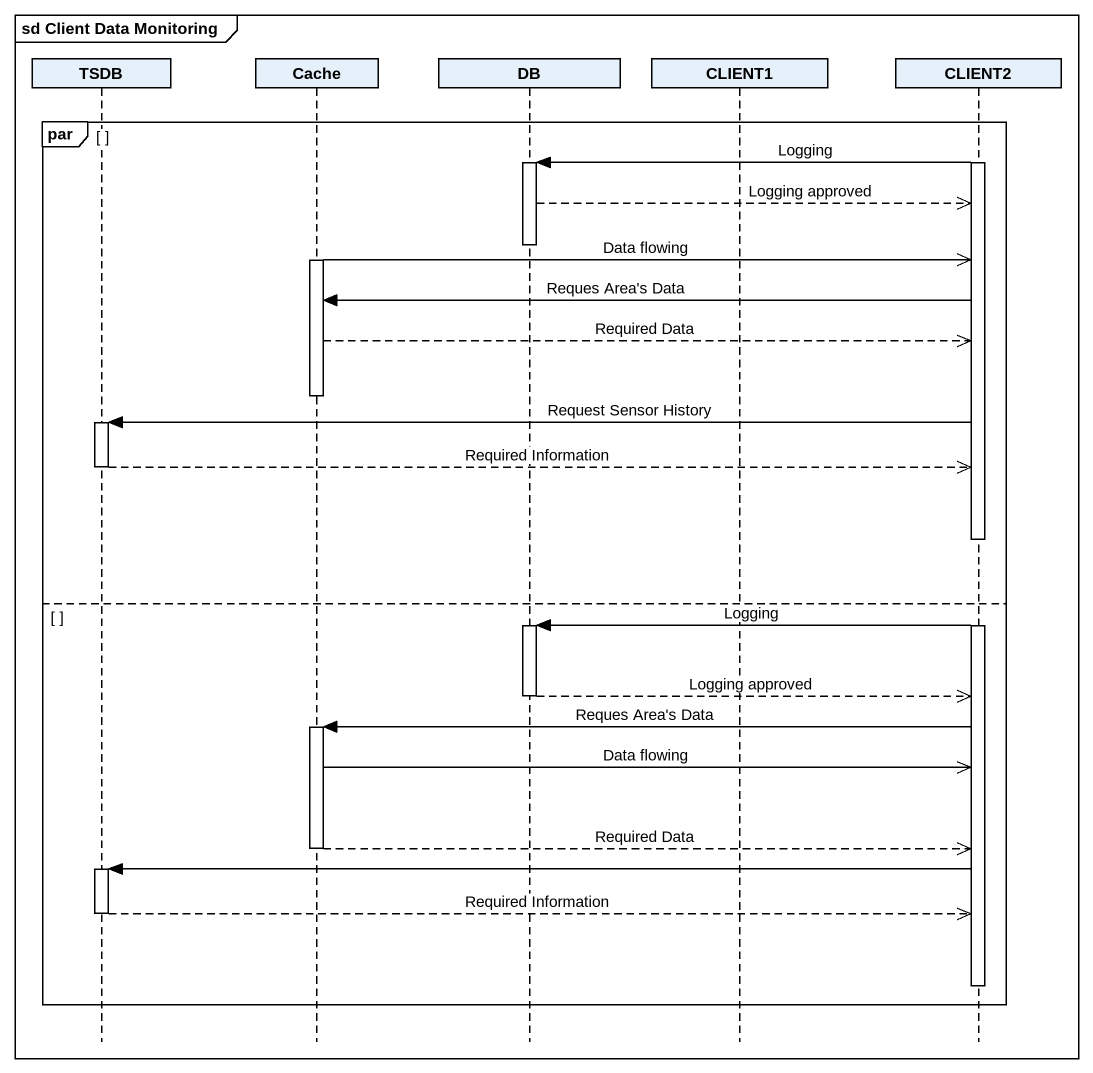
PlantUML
@startuml
mainframe sd Client Data Monitoring
hide footbox
participant TSDB
participant Cache
participant DB
participant CLIENT1
participant CLIENT2

par
  activate CLIENT2
  CLIENT2 -> DB : Logging
  activate DB
  DB -->> CLIENT2 : Logging approved
  deactivate DB
  activate Cache
  Cache ->> CLIENT2 : Data flowing
  CLIENT2 -> Cache : Reques Area's Data
  Cache -->> CLIENT2 : Required Data
  deactivate Cache
  CLIENT2 -> TSDB : Request Sensor History
  activate TSDB
  TSDB -->> CLIENT2 : Required Information
  deactivate TSDB
else
  CLIENT2 -> DB : Logging
  activate DB
  DB -->> CLIENT2 : Logging approved
  deactivate DB
  CLIENT2 -> Cache : Reques Area's Data
  activate Cache
  Cache ->> CLIENT2 : Data flowing
  Cache -->> CLIENT2 : Required Data
  deactivate Cache
  CLIENT2 -> TSDB
  activate TSDB
  TSDB -->> CLIENT2 : Required Information
  deactivate TSDB
  deactivate CLIENT2
end
@enduml
